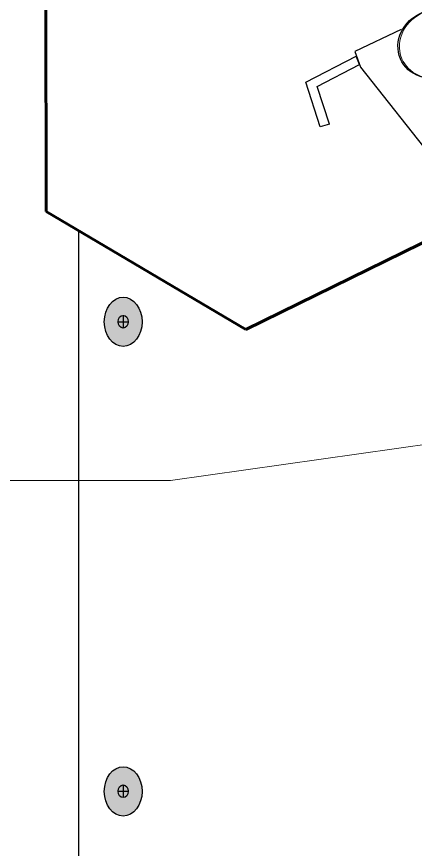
# Model space of a CAD drawing. Extents: x -1279 to 5791, y -3809 to 1769.
# Drawn here: x 387.8 to 465.2, y -2899.1 to -2737.6 of the extents above; entities that cross this region are included whole.
import ezdxf

# ---------------------------------------------------------------- set-up
doc = ezdxf.new("R2010")
doc.units = 0
doc.header["$MEASUREMENT"] = 0
for name, color, linetype, lineweight in [('.ATI-TEXT', 7, 'Continuous', 0), ('G-ANNO-TTLB', 7, 'Continuous', 0), ('TYVEK', 7, 'Continuous', 0), ('X-REF - TRACED', 7, 'Continuous', 0)]:
    doc.layers.add(name, color=color, linetype=linetype, lineweight=lineweight)

# ---------------------------------------------------------------- blocks, each defined once
blk = doc.blocks.new('Block_50')
at = {"layer": '.ATI-TEXT', "color": 18, "lineweight": 0, "true_color": 0x000000}
for p, q in [((546.54, -2809.2), (417.63, -2827.57)), ((417.63, -2827.57), (385.43, -2827.57))]:
    blk.add_line(p, q, dxfattribs=at)
blk = doc.blocks.new('Block_109')
at = {"layer": 'TYVEK', "true_color": 0x003b71, "transparency": 33554687}
h = blk.add_hatch(color=156, dxfattribs=at)
h.dxf.hatch_style = 2
edge = h.paths.add_edge_path()
edge.add_ellipse((408.45, -2796.76), major_axis=(0, 4.78), ratio=0.766948, start_angle=0, end_angle=360)
h = blk.add_hatch(color=156, dxfattribs=at)
h.dxf.hatch_style = 2
edge = h.paths.add_edge_path()
edge.add_ellipse((408.45, -2887.87), major_axis=(0, 4.78), ratio=0.766948, start_angle=0, end_angle=360)
at = {"layer": 'TYVEK', "color": 18, "lineweight": 25, "true_color": 0x080808}
for p, q in [((408.45, -2795.5), (408.45, -2797.97)), ((407.47, -2796.74), (409.42, -2796.74)), ((408.45, -2886.61), (408.45, -2889.08)), ((407.47, -2887.84), (409.42, -2887.84))]:
    blk.add_line(p, q, dxfattribs=at)
at = {"layer": 'TYVEK', "color": 8, "lineweight": 25, "true_color": 0x808080}
for points in [[(404.27, -2797.1)], [(407.93, -2801.88)]]:
    blk.add_lwpolyline(points, dxfattribs=at)
at = {"layer": 'TYVEK', "color": 18, "lineweight": 25, "true_color": 0x000000}
for centre in [(408.45, -2796.76), (408.45, -2887.87)]:
    blk.add_ellipse(centre, major_axis=(0, 4.78), ratio=0.766948, dxfattribs=at)
at = {"layer": 'TYVEK', "color": 18, "lineweight": 25, "true_color": 0x080808}
for centre in [(408.45, -2796.74), (408.45, -2887.84)]:
    blk.add_ellipse(centre, major_axis=(0, 1.23), ratio=0.788846, dxfattribs=at)

msp = doc.modelspace()

# ---------------------------------------------------------------- hatches: boundary and pattern name
at = {"layer": 'G-ANNO-TTLB', "true_color": 0xff00ff, "transparency": 33554687}
h = msp.add_hatch(color=6, dxfattribs=at)
edge = h.paths.add_edge_path()
edge.add_spline(control_points=[(1773.02, -3692.6), (1773.02, -3692.6), (-1156.5, -3692.6), (-1156.5, -3692.6), (-1156.5, -3692.6), (-1156.5, -1235.6), (-1156.5, -1235.6), (-1156.5, -1235.6), (1773.02, -1235.6), (1773.02, -1235.6), (1773.02, -1235.6), (1773.02, -3692.6), (1773.02, -3692.6)], knot_values=[0, 0, 0, 0, 1, 1, 1, 2, 2, 2, 3, 3, 3, 4, 4, 4, 4], degree=3, periodic=0)
edge = h.paths.add_edge_path()
edge.add_spline(control_points=[(-1147.5, -1244.6), (-1147.5, -1244.6), (-1147.5, -3683.6), (-1147.5, -3683.6), (-1147.5, -3683.6), (1764.02, -3683.6), (1764.02, -3683.6), (1764.02, -3683.6), (1764.02, -1244.6), (1764.02, -1244.6), (1764.02, -1244.6), (-1147.5, -1244.6), (-1147.5, -1244.6)], knot_values=[0, 0, 0, 0, 1, 1, 1, 2, 2, 2, 3, 3, 3, 4, 4, 4, 4], degree=3, periodic=0)
edge.add_line((-1147.5, -1244.6), (-1147.5, -1244.6))

# ---------------------------------------------------------------- linework, layer by layer
at = {"layer": 'G-ANNO-TTLB'}
for points in [[(1773.02, -3692.6), (1773.02, -3692.6), (-1156.5, -3692.6), (-1156.5, -3692.6), (-1156.5, -3692.6), (-1156.5, -1235.6), (-1156.5, -1235.6), (-1156.5, -1235.6), (1773.02, -1235.6), (1773.02, -1235.6), (1773.02, -1235.6), (1773.02, -3692.6), (1773.02, -3692.6)], [(-1147.5, -1244.6), (-1147.5, -1244.6), (-1147.5, -3683.6), (-1147.5, -3683.6), (-1147.5, -3683.6), (1764.02, -3683.6), (1764.02, -3683.6), (1764.02, -3683.6), (1764.02, -1244.6), (1764.02, -1244.6), (1764.02, -1244.6), (-1147.5, -1244.6), (-1147.5, -1244.6)]]:
    msp.add_open_spline(points, degree=3, knots=[0, 0, 0, 0, 1, 1, 1, 2, 2, 2, 3, 3, 3, 4, 4, 4, 4], dxfattribs=at)
at = {"layer": 'TYVEK', "color": 18, "lineweight": 60, "true_color": 0x000000}
for p, q in [((393.49, -2775.37), (393.4, -2598.73)), ((393.49, -2775.37), (432.24, -2798.23)), ((432.24, -2798.23), (471.99, -2778.73))]:
    msp.add_line(p, q, dxfattribs=at)
at = {"layer": 'TYVEK', "color": 18, "lineweight": 25, "true_color": 0x000000}
msp.add_line((399.77, -2779.08), (399.77, -2903.4), dxfattribs=at)
at = {"layer": 'X-REF - TRACED', "color": 1, "lineweight": 25, "true_color": 0xff0000}
for p, q in [((462.39, -2740.08), (453.4, -2744.31)), ((453.4, -2744.31), (454.49, -2747.38)), ((443.89, -2750.28), (453.65, -2745.21)), ((454.29, -2746.82), (453.65, -2745.21)), ((446.11, -2751.08), (454.29, -2746.82)), ((454.49, -2747.38), (473.03, -2770.81)), ((446.68, -2758.91), (443.89, -2750.28)), ((448.49, -2758.41), (446.11, -2751.08)), ((448.49, -2758.41), (446.68, -2758.91))]:
    msp.add_line(p, q, dxfattribs=at)
at = {"layer": 'X-REF - TRACED'}
msp.add_open_spline([(536.71, -2711.62), (536.64, -2711.72), (536.55, -2711.79), (536.45, -2711.85), (536.45, -2711.85), (536.44, -2711.85), (536.44, -2711.85), (536.44, -2711.85), (531.46, -2714.76), (531.46, -2714.76), (532.05, -2717.53), (530.87, -2720.38), (528.49, -2721.92), (528.16, -2722.13), (527.83, -2722.31), (527.49, -2722.45), (527.49, -2722.45), (527.49, -2722.46), (527.49, -2722.46), (527.49, -2722.46), (471.95, -2748.89), (471.95, -2748.89), (471.54, -2749.06), (471.13, -2749.2), (470.73, -2749.31), (470.59, -2749.34), (470.46, -2749.37), (470.32, -2749.4), (467.02, -2750.04), (463.75, -2748.59), (462.53, -2745.71), (461.76, -2743.91), (461.95, -2741.91), (462.88, -2740.2), (463.68, -2738.73), (465.03, -2737.47), (466.78, -2736.72), (466.78, -2736.72), (521.8, -2710.03), (521.8, -2710.03), (521.8, -2710.03), (521.81, -2710.04), (521.81, -2710.04), (524.87, -2708.55), (528.62, -2709.54), (530.51, -2712.47), (530.51, -2712.47), (535.79, -2710.56), (535.79, -2710.56), (535.79, -2710.56), (535.79, -2710.57), (535.79, -2710.57), (536.02, -2710.45), (536.3, -2710.46), (536.52, -2710.61), (536.85, -2710.84), (536.93, -2711.29), (536.71, -2711.62)], degree=3, knots=[0, 0, 0, 0, 1, 1, 1, 2, 2, 2, 3, 3, 3, 4, 4, 4, 5, 5, 5, 6, 6, 6, 7, 7, 7, 8, 8, 8, 9, 9, 9, 10, 10, 10, 11, 11, 11, 12, 12, 12, 13, 13, 13, 14, 14, 14, 15, 15, 15, 16, 16, 16, 17, 17, 17, 18, 18, 18, 19, 19, 19, 19], dxfattribs=at)
at = {"layer": 'X-REF - TRACED', "color": 1, "lineweight": 25, "true_color": 0xff0000}
msp.add_open_spline([(471.67, -2748.89), (467.89, -2750.49), (463.67, -2749.07), (462.25, -2745.71), (460.82, -2742.35), (462.72, -2738.33), (466.5, -2736.72)], degree=3, knots=[0, 0, 0, 0, 1, 1, 1, 2, 2, 2, 2], dxfattribs=at)

# ---------------------------------------------------------------- block references
at = {"layer": '.ATI-TEXT'}
msp.add_blockref('Block_50', (0, 0), dxfattribs=at)
at = {"layer": 'TYVEK'}
msp.add_blockref('Block_109', (0, 0), dxfattribs=at)

doc.saveas('drawing.dxf')
